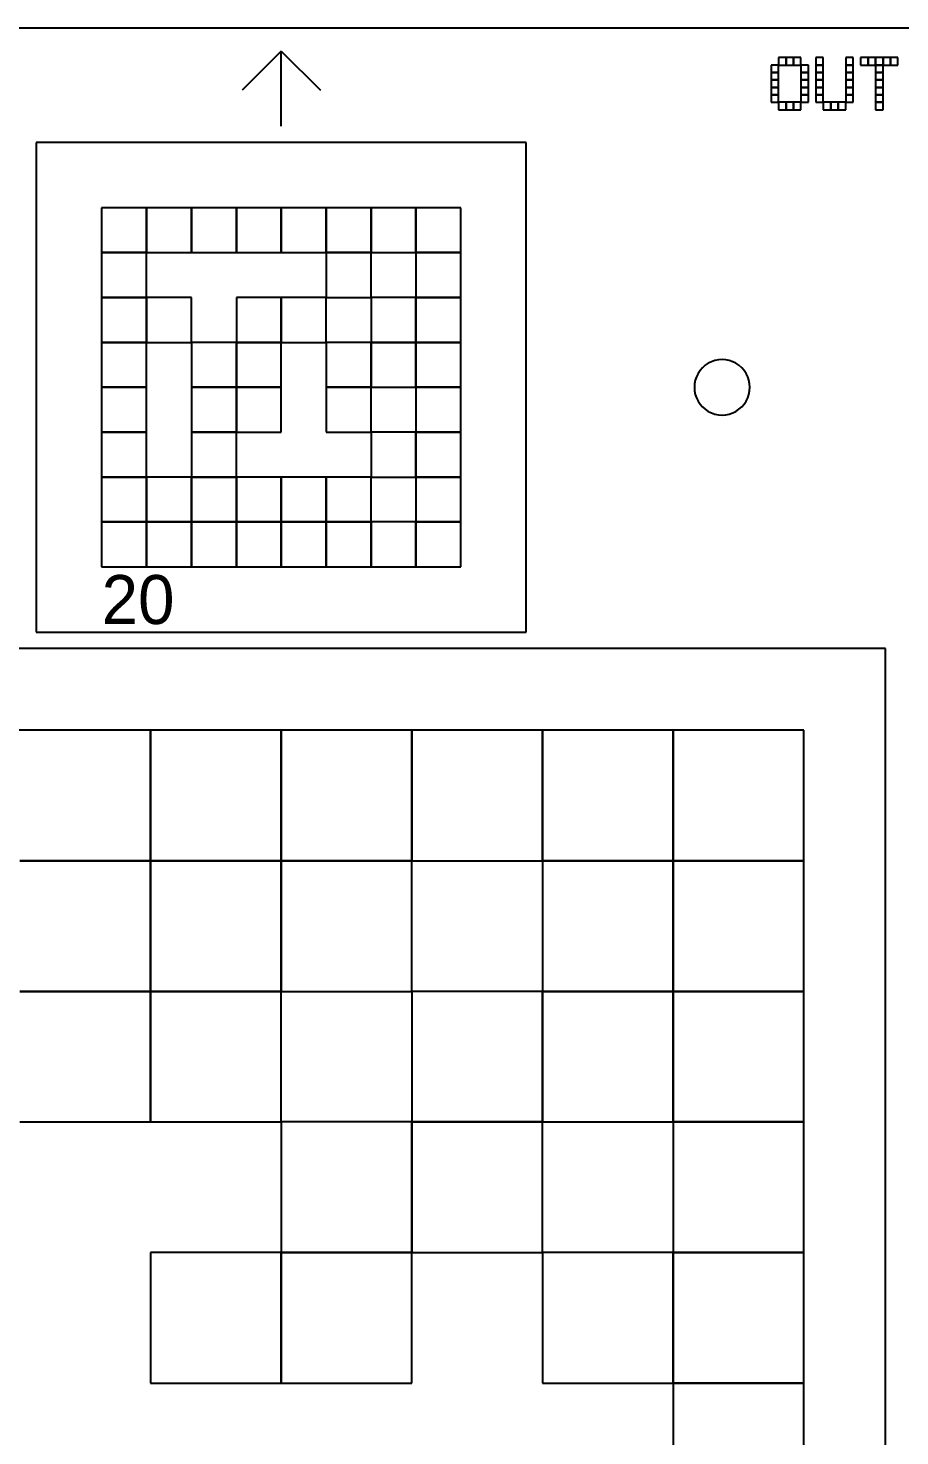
# Model space of a CAD drawing. Extents: x 0 to 490, y -8 to 329.
# Drawn here: x 399.5 to 452.9, y 233.8 to 320 of the extents above; entities that cross this region are included whole.
import ezdxf

# ---------------------------------------------------------------- set-up
doc = ezdxf.new("R2010")
doc.units = 0
for name, color, linetype in [('BLACK_POCKET', 7, 'CONTINUOUS'), ('BOARD_TEXT', 2, 'CONTINUOUS'), ('CUT', 1, 'CONTINUOUS'), ('LABEL', 3, 'CONTINUOUS'), ('MOUNT_HOLE', 5, 'CONTINUOUS'), ('ORIENTATION', 1, 'CONTINUOUS'), ('QUIET_ZONE', 4, 'CONTINUOUS'), ('TAG_BOUNDARY', 8, 'CONTINUOUS')]:
    doc.layers.add(name, color=color, linetype=linetype)

msp = doc.modelspace()

# ---------------------------------------------------------------- linework, layer by layer
at = {"layer": 'BLACK_POCKET'}
for p, q in [((406.75, 309), (404, 309)), ((404, 309), (404, 306.25)), ((406.75, 306.25), (406.75, 309)), ((409.5, 309), (406.75, 309)), ((406.75, 309), (406.75, 306.25)), ((409.5, 306.25), (409.5, 309)), ((412.25, 309), (409.5, 309)), ((409.5, 309), (409.5, 306.25)), ((412.25, 306.25), (412.25, 309)), ((415, 309), (412.25, 309)), ((412.25, 309), (412.25, 306.25)), ((415, 306.25), (415, 309)), ((417.75, 309), (415, 309)), ((415, 309), (415, 306.25)), ((417.75, 306.25), (417.75, 309)), ((420.5, 309), (417.75, 309)), ((417.75, 309), (417.75, 306.25)), ((420.5, 306.25), (420.5, 309)), ((423.25, 309), (420.5, 309)), ((420.5, 309), (420.5, 306.25)), ((423.25, 306.25), (423.25, 309)), ((426, 309), (423.25, 309)), ((423.25, 309), (423.25, 306.25)), ((426, 306.25), (426, 309)), ((404, 306.25), (406.75, 306.25)), ((406.75, 306.25), (404, 306.25)), ((404, 306.25), (404, 303.5)), ((406.75, 306.25), (409.5, 306.25)), ((406.75, 303.5), (406.75, 306.25)), ((409.5, 306.25), (412.25, 306.25)), ((412.25, 306.25), (415, 306.25)), ((415, 306.25), (417.75, 306.25)), ((417.75, 306.25), (420.5, 306.25)), ((420.5, 306.25), (417.75, 306.25)), ((417.75, 306.25), (417.75, 303.5)), ((420.5, 306.25), (423.25, 306.25)), ((420.5, 303.5), (420.5, 306.25)), ((423.25, 306.25), (426, 306.25)), ((426, 306.25), (423.25, 306.25)), ((423.25, 306.25), (423.25, 303.5)), ((426, 303.5), (426, 306.25)), ((404, 303.5), (406.75, 303.5)), ((406.75, 303.5), (404, 303.5)), ((404, 303.5), (404, 300.75)), ((406.75, 300.75), (406.75, 303.5)), ((409.5, 303.5), (406.75, 303.5)), ((406.75, 303.5), (406.75, 300.75)), ((409.5, 300.75), (409.5, 303.5)), ((415, 303.5), (412.25, 303.5)), ((412.25, 303.5), (412.25, 300.75)), ((415, 300.75), (415, 303.5)), ((417.75, 303.5), (415, 303.5)), ((415, 303.5), (415, 300.75)), ((417.75, 303.5), (420.5, 303.5)), ((417.75, 300.75), (417.75, 303.5)), ((423.25, 303.5), (420.5, 303.5)), ((420.5, 303.5), (420.5, 300.75)), ((423.25, 303.5), (426, 303.5)), ((423.25, 300.75), (423.25, 303.5)), ((426, 303.5), (423.25, 303.5)), ((423.25, 303.5), (423.25, 300.75)), ((426, 300.75), (426, 303.5)), ((404, 300.75), (406.75, 300.75)), ((406.75, 300.75), (404, 300.75)), ((404, 300.75), (404, 298)), ((406.75, 300.75), (409.5, 300.75)), ((406.75, 298), (406.75, 300.75)), ((412.25, 300.75), (409.5, 300.75)), ((409.5, 300.75), (409.5, 298)), ((412.25, 300.75), (415, 300.75)), ((412.25, 298), (412.25, 300.75)), ((415, 300.75), (412.25, 300.75)), ((412.25, 300.75), (412.25, 298)), ((415, 300.75), (417.75, 300.75)), ((415, 298), (415, 300.75)), ((420.5, 300.75), (417.75, 300.75)), ((417.75, 300.75), (417.75, 298)), ((420.5, 300.75), (423.25, 300.75)), ((420.5, 298), (420.5, 300.75)), ((423.25, 300.75), (420.5, 300.75)), ((420.5, 300.75), (420.5, 298)), ((423.25, 300.75), (426, 300.75)), ((423.25, 298), (423.25, 300.75)), ((426, 300.75), (423.25, 300.75)), ((423.25, 300.75), (423.25, 298)), ((426, 298), (426, 300.75)), ((404, 298), (406.75, 298)), ((406.75, 298), (404, 298)), ((404, 298), (404, 295.25)), ((406.75, 295.25), (406.75, 298)), ((409.5, 298), (412.25, 298)), ((412.25, 298), (409.5, 298)), ((409.5, 298), (409.5, 295.25)), ((412.25, 298), (415, 298)), ((412.25, 295.25), (412.25, 298)), ((415, 298), (412.25, 298)), ((412.25, 298), (412.25, 295.25)), ((415, 295.25), (415, 298)), ((417.75, 298), (420.5, 298)), ((420.5, 298), (417.75, 298)), ((417.75, 298), (417.75, 295.25)), ((420.5, 298), (423.25, 298)), ((420.5, 295.25), (420.5, 298)), ((423.25, 298), (426, 298)), ((426, 298), (423.25, 298)), ((423.25, 298), (423.25, 295.25)), ((426, 295.25), (426, 298)), ((404, 295.25), (406.75, 295.25)), ((406.75, 295.25), (404, 295.25)), ((404, 295.25), (404, 292.5)), ((406.75, 292.5), (406.75, 295.25)), ((409.5, 295.25), (412.25, 295.25)), ((412.25, 295.25), (409.5, 295.25)), ((409.5, 295.25), (409.5, 292.5)), ((412.25, 295.25), (415, 295.25)), ((412.25, 292.5), (412.25, 295.25)), ((417.75, 295.25), (420.5, 295.25)), ((423.25, 295.25), (420.5, 295.25)), ((420.5, 295.25), (420.5, 292.5)), ((423.25, 295.25), (426, 295.25)), ((423.25, 292.5), (423.25, 295.25)), ((426, 295.25), (423.25, 295.25)), ((423.25, 295.25), (423.25, 292.5)), ((426, 292.5), (426, 295.25)), ((404, 292.5), (406.75, 292.5)), ((406.75, 292.5), (404, 292.5)), ((404, 292.5), (404, 289.75)), ((406.75, 289.75), (406.75, 292.5)), ((409.5, 292.5), (406.75, 292.5)), ((406.75, 292.5), (406.75, 289.75)), ((409.5, 292.5), (412.25, 292.5)), ((409.5, 289.75), (409.5, 292.5)), ((412.25, 292.5), (409.5, 292.5)), ((409.5, 292.5), (409.5, 289.75)), ((412.25, 289.75), (412.25, 292.5)), ((415, 292.5), (412.25, 292.5)), ((412.25, 292.5), (412.25, 289.75)), ((415, 289.75), (415, 292.5)), ((417.75, 292.5), (415, 292.5)), ((415, 292.5), (415, 289.75)), ((417.75, 289.75), (417.75, 292.5)), ((420.5, 292.5), (417.75, 292.5)), ((417.75, 292.5), (417.75, 289.75)), ((420.5, 292.5), (423.25, 292.5)), ((420.5, 289.75), (420.5, 292.5)), ((423.25, 292.5), (426, 292.5)), ((426, 292.5), (423.25, 292.5)), ((423.25, 292.5), (423.25, 289.75)), ((426, 289.75), (426, 292.5)), ((404, 289.75), (406.75, 289.75)), ((406.75, 289.75), (404, 289.75)), ((404, 289.75), (404, 287)), ((406.75, 289.75), (409.5, 289.75)), ((406.75, 287), (406.75, 289.75)), ((409.5, 289.75), (406.75, 289.75)), ((406.75, 289.75), (406.75, 287)), ((409.5, 289.75), (412.25, 289.75)), ((409.5, 287), (409.5, 289.75)), ((412.25, 289.75), (409.5, 289.75)), ((409.5, 289.75), (409.5, 287)), ((412.25, 289.75), (415, 289.75)), ((412.25, 287), (412.25, 289.75)), ((415, 289.75), (412.25, 289.75)), ((412.25, 289.75), (412.25, 287)), ((415, 289.75), (417.75, 289.75)), ((415, 287), (415, 289.75)), ((417.75, 289.75), (415, 289.75)), ((415, 289.75), (415, 287)), ((417.75, 289.75), (420.5, 289.75)), ((417.75, 287), (417.75, 289.75)), ((420.5, 289.75), (417.75, 289.75)), ((417.75, 289.75), (417.75, 287)), ((420.5, 287), (420.5, 289.75)), ((423.25, 289.75), (420.5, 289.75)), ((420.5, 289.75), (420.5, 287)), ((423.25, 289.75), (426, 289.75)), ((423.25, 287), (423.25, 289.75)), ((426, 289.75), (423.25, 289.75)), ((423.25, 289.75), (423.25, 287)), ((426, 287), (426, 289.75)), ((404, 287), (406.75, 287)), ((406.75, 287), (409.5, 287)), ((409.5, 287), (412.25, 287)), ((412.25, 287), (415, 287)), ((415, 287), (417.75, 287)), ((417.75, 287), (420.5, 287)), ((420.5, 287), (423.25, 287)), ((423.25, 287), (426, 287)), ((407, 277), (399, 277)), ((407, 269), (407, 277)), ((415, 277), (407, 277)), ((407, 277), (407, 269)), ((415, 269), (415, 277)), ((423, 277), (415, 277)), ((415, 277), (415, 269)), ((423, 269), (423, 277)), ((431, 277), (423, 277)), ((423, 277), (423, 269)), ((431, 269), (431, 277)), ((439, 277), (431, 277)), ((431, 277), (431, 269)), ((439, 269), (439, 277)), ((447, 277), (439, 277)), ((439, 277), (439, 269)), ((447, 269), (447, 277)), ((399, 269), (407, 269)), ((407, 269), (399, 269)), ((407, 269), (415, 269)), ((407, 261), (407, 269)), ((415, 269), (407, 269)), ((407, 269), (407, 261)), ((415, 269), (423, 269)), ((415, 261), (415, 269)), ((423, 269), (415, 269)), ((415, 269), (415, 261)), ((423, 269), (431, 269)), ((423, 261), (423, 269)), ((431, 269), (439, 269)), ((439, 269), (431, 269)), ((431, 269), (431, 261)), ((439, 269), (447, 269)), ((439, 261), (439, 269)), ((447, 269), (439, 269)), ((439, 269), (439, 261)), ((447, 261), (447, 269)), ((399, 261), (407, 261)), ((407, 261), (399, 261)), ((407, 261), (415, 261)), ((407, 253), (407, 261)), ((415, 261), (407, 261)), ((407, 261), (407, 253)), ((415, 261), (423, 261)), ((415, 253), (415, 261)), ((431, 261), (423, 261)), ((423, 261), (423, 253)), ((431, 261), (439, 261)), ((431, 253), (431, 261)), ((439, 261), (431, 261)), ((431, 261), (431, 253)), ((439, 261), (447, 261)), ((439, 253), (439, 261)), ((447, 261), (439, 261)), ((439, 261), (439, 253)), ((447, 253), (447, 261)), ((399, 253), (407, 253)), ((407, 253), (415, 253)), ((423, 253), (415, 253)), ((415, 253), (415, 245)), ((423, 253), (431, 253)), ((423, 245), (423, 253)), ((431, 253), (423, 253)), ((423, 253), (423, 245)), ((431, 253), (439, 253)), ((431, 245), (431, 253)), ((439, 253), (447, 253)), ((447, 253), (439, 253)), ((439, 253), (439, 245)), ((447, 245), (447, 253)), ((415, 245), (407, 245)), ((407, 245), (407, 237)), ((415, 245), (423, 245)), ((415, 237), (415, 245)), ((423, 245), (415, 245)), ((415, 245), (415, 237)), ((423, 245), (431, 245)), ((423, 237), (423, 245)), ((439, 245), (431, 245)), ((431, 245), (431, 237)), ((439, 245), (447, 245)), ((439, 237), (439, 245)), ((447, 245), (439, 245)), ((439, 245), (439, 237)), ((447, 237), (447, 245)), ((407, 237), (415, 237)), ((415, 237), (423, 237)), ((431, 237), (439, 237)), ((439, 237), (447, 237)), ((447, 237), (439, 237)), ((439, 237), (439, 229)), ((447, 229), (447, 237))]:
    msp.add_line(p, q, dxfattribs=at)
at = {"layer": 'BOARD_TEXT'}
for p, q in [((445.914286, 318.2), (445.457143, 318.2)), ((445.457143, 318.2), (445.457143, 317.742857)), ((445.914286, 317.742857), (445.914286, 318.2)), ((446.371429, 318.2), (445.914286, 318.2)), ((445.914286, 318.2), (445.914286, 317.742857)), ((446.371429, 317.742857), (446.371429, 318.2)), ((446.828571, 318.2), (446.371429, 318.2)), ((446.371429, 318.2), (446.371429, 317.742857)), ((446.828571, 317.742857), (446.828571, 318.2)), ((448.2, 318.2), (447.742857, 318.2)), ((447.742857, 318.2), (447.742857, 317.742857)), ((448.2, 317.742857), (448.2, 318.2)), ((450.028571, 318.2), (449.571429, 318.2)), ((449.571429, 318.2), (449.571429, 317.742857)), ((450.028571, 317.742857), (450.028571, 318.2)), ((450.942857, 318.2), (450.485714, 318.2)), ((450.485714, 318.2), (450.485714, 317.742857)), ((450.942857, 317.742857), (450.942857, 318.2)), ((451.4, 318.2), (450.942857, 318.2)), ((450.942857, 318.2), (450.942857, 317.742857)), ((451.4, 317.742857), (451.4, 318.2)), ((451.857143, 318.2), (451.4, 318.2)), ((451.4, 318.2), (451.4, 317.742857)), ((451.857143, 317.742857), (451.857143, 318.2)), ((452.314286, 318.2), (451.857143, 318.2)), ((451.857143, 318.2), (451.857143, 317.742857)), ((452.314286, 317.742857), (452.314286, 318.2)), ((452.771429, 318.2), (452.314286, 318.2)), ((452.314286, 318.2), (452.314286, 317.742857)), ((452.771429, 317.742857), (452.771429, 318.2)), ((445.457143, 317.742857), (445, 317.742857)), ((445, 317.742857), (445, 317.285714)), ((445.457143, 317.742857), (445.914286, 317.742857)), ((445.457143, 317.285714), (445.457143, 317.742857)), ((445.914286, 317.742857), (446.371429, 317.742857)), ((446.371429, 317.742857), (446.828571, 317.742857)), ((447.285714, 317.742857), (446.828571, 317.742857)), ((446.828571, 317.742857), (446.828571, 317.285714)), ((447.285714, 317.285714), (447.285714, 317.742857)), ((447.742857, 317.742857), (448.2, 317.742857)), ((448.2, 317.742857), (447.742857, 317.742857)), ((447.742857, 317.742857), (447.742857, 317.285714)), ((448.2, 317.285714), (448.2, 317.742857)), ((449.571429, 317.742857), (450.028571, 317.742857)), ((450.028571, 317.742857), (449.571429, 317.742857)), ((449.571429, 317.742857), (449.571429, 317.285714)), ((450.028571, 317.285714), (450.028571, 317.742857)), ((450.485714, 317.742857), (450.942857, 317.742857)), ((450.942857, 317.742857), (451.4, 317.742857)), ((451.4, 317.742857), (451.857143, 317.742857)), ((451.857143, 317.742857), (451.4, 317.742857)), ((451.4, 317.742857), (451.4, 317.285714)), ((451.857143, 317.742857), (452.314286, 317.742857)), ((451.857143, 317.285714), (451.857143, 317.742857)), ((452.314286, 317.742857), (452.771429, 317.742857)), ((445, 317.285714), (445.457143, 317.285714)), ((445.457143, 317.285714), (445, 317.285714)), ((445, 317.285714), (445, 316.828571)), ((445, 316.828571), (445.457143, 316.828571)), ((445.457143, 316.828571), (445, 316.828571)), ((445, 316.828571), (445, 316.371429)), ((445.457143, 316.828571), (445.457143, 317.285714)), ((445.457143, 316.371429), (445.457143, 316.828571)), ((446.828571, 317.285714), (447.285714, 317.285714)), ((447.285714, 317.285714), (446.828571, 317.285714)), ((446.828571, 317.285714), (446.828571, 316.828571)), ((446.828571, 316.828571), (447.285714, 316.828571)), ((447.285714, 316.828571), (446.828571, 316.828571)), ((446.828571, 316.828571), (446.828571, 316.371429)), ((447.285714, 316.828571), (447.285714, 317.285714)), ((447.285714, 316.371429), (447.285714, 316.828571)), ((447.742857, 317.285714), (448.2, 317.285714)), ((448.2, 317.285714), (447.742857, 317.285714)), ((447.742857, 317.285714), (447.742857, 316.828571)), ((447.742857, 316.828571), (448.2, 316.828571)), ((448.2, 316.828571), (447.742857, 316.828571)), ((447.742857, 316.828571), (447.742857, 316.371429)), ((448.2, 316.828571), (448.2, 317.285714)), ((448.2, 316.371429), (448.2, 316.828571)), ((449.571429, 317.285714), (450.028571, 317.285714)), ((450.028571, 317.285714), (449.571429, 317.285714)), ((449.571429, 317.285714), (449.571429, 316.828571)), ((449.571429, 316.828571), (450.028571, 316.828571)), ((450.028571, 316.828571), (449.571429, 316.828571)), ((449.571429, 316.828571), (449.571429, 316.371429)), ((450.028571, 316.828571), (450.028571, 317.285714)), ((450.028571, 316.371429), (450.028571, 316.828571)), ((451.4, 317.285714), (451.857143, 317.285714)), ((451.857143, 317.285714), (451.4, 317.285714)), ((451.4, 317.285714), (451.4, 316.828571)), ((451.4, 316.828571), (451.857143, 316.828571)), ((451.857143, 316.828571), (451.4, 316.828571)), ((451.4, 316.828571), (451.4, 316.371429)), ((451.857143, 316.828571), (451.857143, 317.285714)), ((451.857143, 316.371429), (451.857143, 316.828571)), ((445, 316.371429), (445.457143, 316.371429)), ((445.457143, 316.371429), (445, 316.371429)), ((445, 316.371429), (445, 315.914286)), ((445, 315.914286), (445.457143, 315.914286)), ((445.457143, 315.914286), (445, 315.914286)), ((445, 315.914286), (445, 315.457143)), ((445.457143, 315.914286), (445.457143, 316.371429)), ((445.457143, 315.457143), (445.457143, 315.914286)), ((446.828571, 316.371429), (447.285714, 316.371429)), ((447.285714, 316.371429), (446.828571, 316.371429)), ((446.828571, 316.371429), (446.828571, 315.914286)), ((446.828571, 315.914286), (447.285714, 315.914286)), ((447.285714, 315.914286), (446.828571, 315.914286)), ((446.828571, 315.914286), (446.828571, 315.457143)), ((447.285714, 315.914286), (447.285714, 316.371429)), ((447.285714, 315.457143), (447.285714, 315.914286)), ((447.742857, 316.371429), (448.2, 316.371429)), ((448.2, 316.371429), (447.742857, 316.371429)), ((447.742857, 316.371429), (447.742857, 315.914286)), ((447.742857, 315.914286), (448.2, 315.914286)), ((448.2, 315.914286), (447.742857, 315.914286)), ((447.742857, 315.914286), (447.742857, 315.457143)), ((448.2, 315.914286), (448.2, 316.371429)), ((448.2, 315.457143), (448.2, 315.914286)), ((449.571429, 316.371429), (450.028571, 316.371429)), ((450.028571, 316.371429), (449.571429, 316.371429)), ((449.571429, 316.371429), (449.571429, 315.914286)), ((449.571429, 315.914286), (450.028571, 315.914286)), ((450.028571, 315.914286), (449.571429, 315.914286)), ((449.571429, 315.914286), (449.571429, 315.457143)), ((450.028571, 315.914286), (450.028571, 316.371429)), ((450.028571, 315.457143), (450.028571, 315.914286)), ((451.4, 316.371429), (451.857143, 316.371429)), ((451.857143, 316.371429), (451.4, 316.371429)), ((451.4, 316.371429), (451.4, 315.914286)), ((451.4, 315.914286), (451.857143, 315.914286)), ((451.857143, 315.914286), (451.4, 315.914286)), ((451.4, 315.914286), (451.4, 315.457143)), ((451.857143, 315.914286), (451.857143, 316.371429)), ((451.857143, 315.457143), (451.857143, 315.914286)), ((445, 315.457143), (445.457143, 315.457143)), ((445.914286, 315.457143), (445.457143, 315.457143)), ((445.457143, 315.457143), (445.457143, 315)), ((445.457143, 315), (445.914286, 315)), ((445.914286, 315), (445.914286, 315.457143)), ((446.371429, 315.457143), (445.914286, 315.457143)), ((445.914286, 315.457143), (445.914286, 315)), ((445.914286, 315), (446.371429, 315)), ((446.371429, 315), (446.371429, 315.457143)), ((446.828571, 315.457143), (446.371429, 315.457143)), ((446.371429, 315.457143), (446.371429, 315)), ((446.371429, 315), (446.828571, 315)), ((446.828571, 315.457143), (447.285714, 315.457143)), ((446.828571, 315), (446.828571, 315.457143)), ((447.742857, 315.457143), (448.2, 315.457143)), ((448.657143, 315.457143), (448.2, 315.457143)), ((448.2, 315.457143), (448.2, 315)), ((448.2, 315), (448.657143, 315)), ((448.657143, 315), (448.657143, 315.457143)), ((449.114286, 315.457143), (448.657143, 315.457143)), ((448.657143, 315.457143), (448.657143, 315)), ((448.657143, 315), (449.114286, 315)), ((449.114286, 315), (449.114286, 315.457143)), ((449.571429, 315.457143), (449.114286, 315.457143)), ((449.114286, 315.457143), (449.114286, 315)), ((449.114286, 315), (449.571429, 315)), ((449.571429, 315.457143), (450.028571, 315.457143)), ((449.571429, 315), (449.571429, 315.457143)), ((451.4, 315.457143), (451.857143, 315.457143)), ((451.857143, 315.457143), (451.4, 315.457143)), ((451.4, 315.457143), (451.4, 315)), ((451.4, 315), (451.857143, 315)), ((451.857143, 315), (451.857143, 315.457143))]:
    msp.add_line(p, q, dxfattribs=at)
at = {"layer": 'CUT'}
msp.add_line((490, 320), (340, 320), dxfattribs=at)
at = {"layer": 'MOUNT_HOLE'}
for p, q in [((440.965106, 299.348701), (440.797918, 299.202082)), ((441.15, 299.472243), (440.965106, 299.348701)), ((441.349438, 299.570595), (441.15, 299.472243)), ((441.560008, 299.642074), (441.349438, 299.570595)), ((441.778105, 299.685456), (441.560008, 299.642074)), ((442, 299.7), (441.778105, 299.685456)), ((442.221895, 299.685456), (442, 299.7)), ((442.439992, 299.642074), (442.221895, 299.685456)), ((442.650562, 299.570595), (442.439992, 299.642074)), ((442.85, 299.472243), (442.650562, 299.570595)), ((443.034894, 299.348701), (442.85, 299.472243)), ((443.202082, 299.202082), (443.034894, 299.348701)), ((440.357926, 298.439992), (440.314544, 298.221895)), ((440.429405, 298.650562), (440.357926, 298.439992)), ((440.527757, 298.85), (440.429405, 298.650562)), ((440.651299, 299.034894), (440.527757, 298.85)), ((440.797918, 299.202082), (440.651299, 299.034894)), ((443.348701, 299.034894), (443.202082, 299.202082)), ((443.472243, 298.85), (443.348701, 299.034894)), ((443.570595, 298.650562), (443.472243, 298.85)), ((443.642074, 298.439992), (443.570595, 298.650562)), ((443.685456, 298.221895), (443.642074, 298.439992)), ((440.314544, 298.221895), (440.3, 298)), ((440.3, 298), (440.314544, 297.778105)), ((440.314544, 297.778105), (440.357926, 297.560008)), ((440.357926, 297.560008), (440.429405, 297.349438)), ((443.570595, 297.349438), (443.642074, 297.560008)), ((443.642074, 297.560008), (443.685456, 297.778105)), ((443.7, 298), (443.685456, 298.221895)), ((443.685456, 297.778105), (443.7, 298)), ((440.429405, 297.349438), (440.527757, 297.15)), ((440.527757, 297.15), (440.651299, 296.965106)), ((440.651299, 296.965106), (440.797918, 296.797918)), ((440.797918, 296.797918), (440.965106, 296.651299)), ((440.965106, 296.651299), (441.15, 296.527757)), ((442.85, 296.527757), (443.034894, 296.651299)), ((443.034894, 296.651299), (443.202082, 296.797918)), ((443.202082, 296.797918), (443.348701, 296.965106)), ((443.348701, 296.965106), (443.472243, 297.15)), ((443.472243, 297.15), (443.570595, 297.349438)), ((441.15, 296.527757), (441.349438, 296.429405)), ((441.349438, 296.429405), (441.560008, 296.357926)), ((441.560008, 296.357926), (441.778105, 296.314544)), ((441.778105, 296.314544), (442, 296.3)), ((442, 296.3), (442.221895, 296.314544)), ((442.221895, 296.314544), (442.439992, 296.357926)), ((442.439992, 296.357926), (442.650562, 296.429405)), ((442.650562, 296.429405), (442.85, 296.527757))]:
    msp.add_line(p, q, dxfattribs=at)
at = {"layer": 'ORIENTATION'}
for p, q in [((415, 318.6), (412.6, 316.2)), ((415, 314), (415, 318.6)), ((415, 318.6), (417.4, 316.2))]:
    msp.add_line(p, q, dxfattribs=at)
at = {"layer": 'QUIET_ZONE'}
for p, q in [((430, 313), (400, 313)), ((400, 313), (400, 283)), ((430, 283), (430, 313)), ((400, 283), (430, 283)), ((452, 282), (378, 282)), ((452, 208), (452, 282))]:
    msp.add_line(p, q, dxfattribs=at)
at = {"layer": 'TAG_BOUNDARY'}
for p, q in [((426, 309), (404, 309)), ((404, 309), (404, 287)), ((426, 287), (426, 309)), ((404, 287), (426, 287)), ((447, 277), (383, 277)), ((447, 213), (447, 277))]:
    msp.add_line(p, q, dxfattribs=at)

# ---------------------------------------------------------------- texts
at = {"layer": 'LABEL'}
msp.add_text('20', height=3, dxfattribs=at).set_placement((404, 283.5))

doc.saveas('drawing.dxf')
